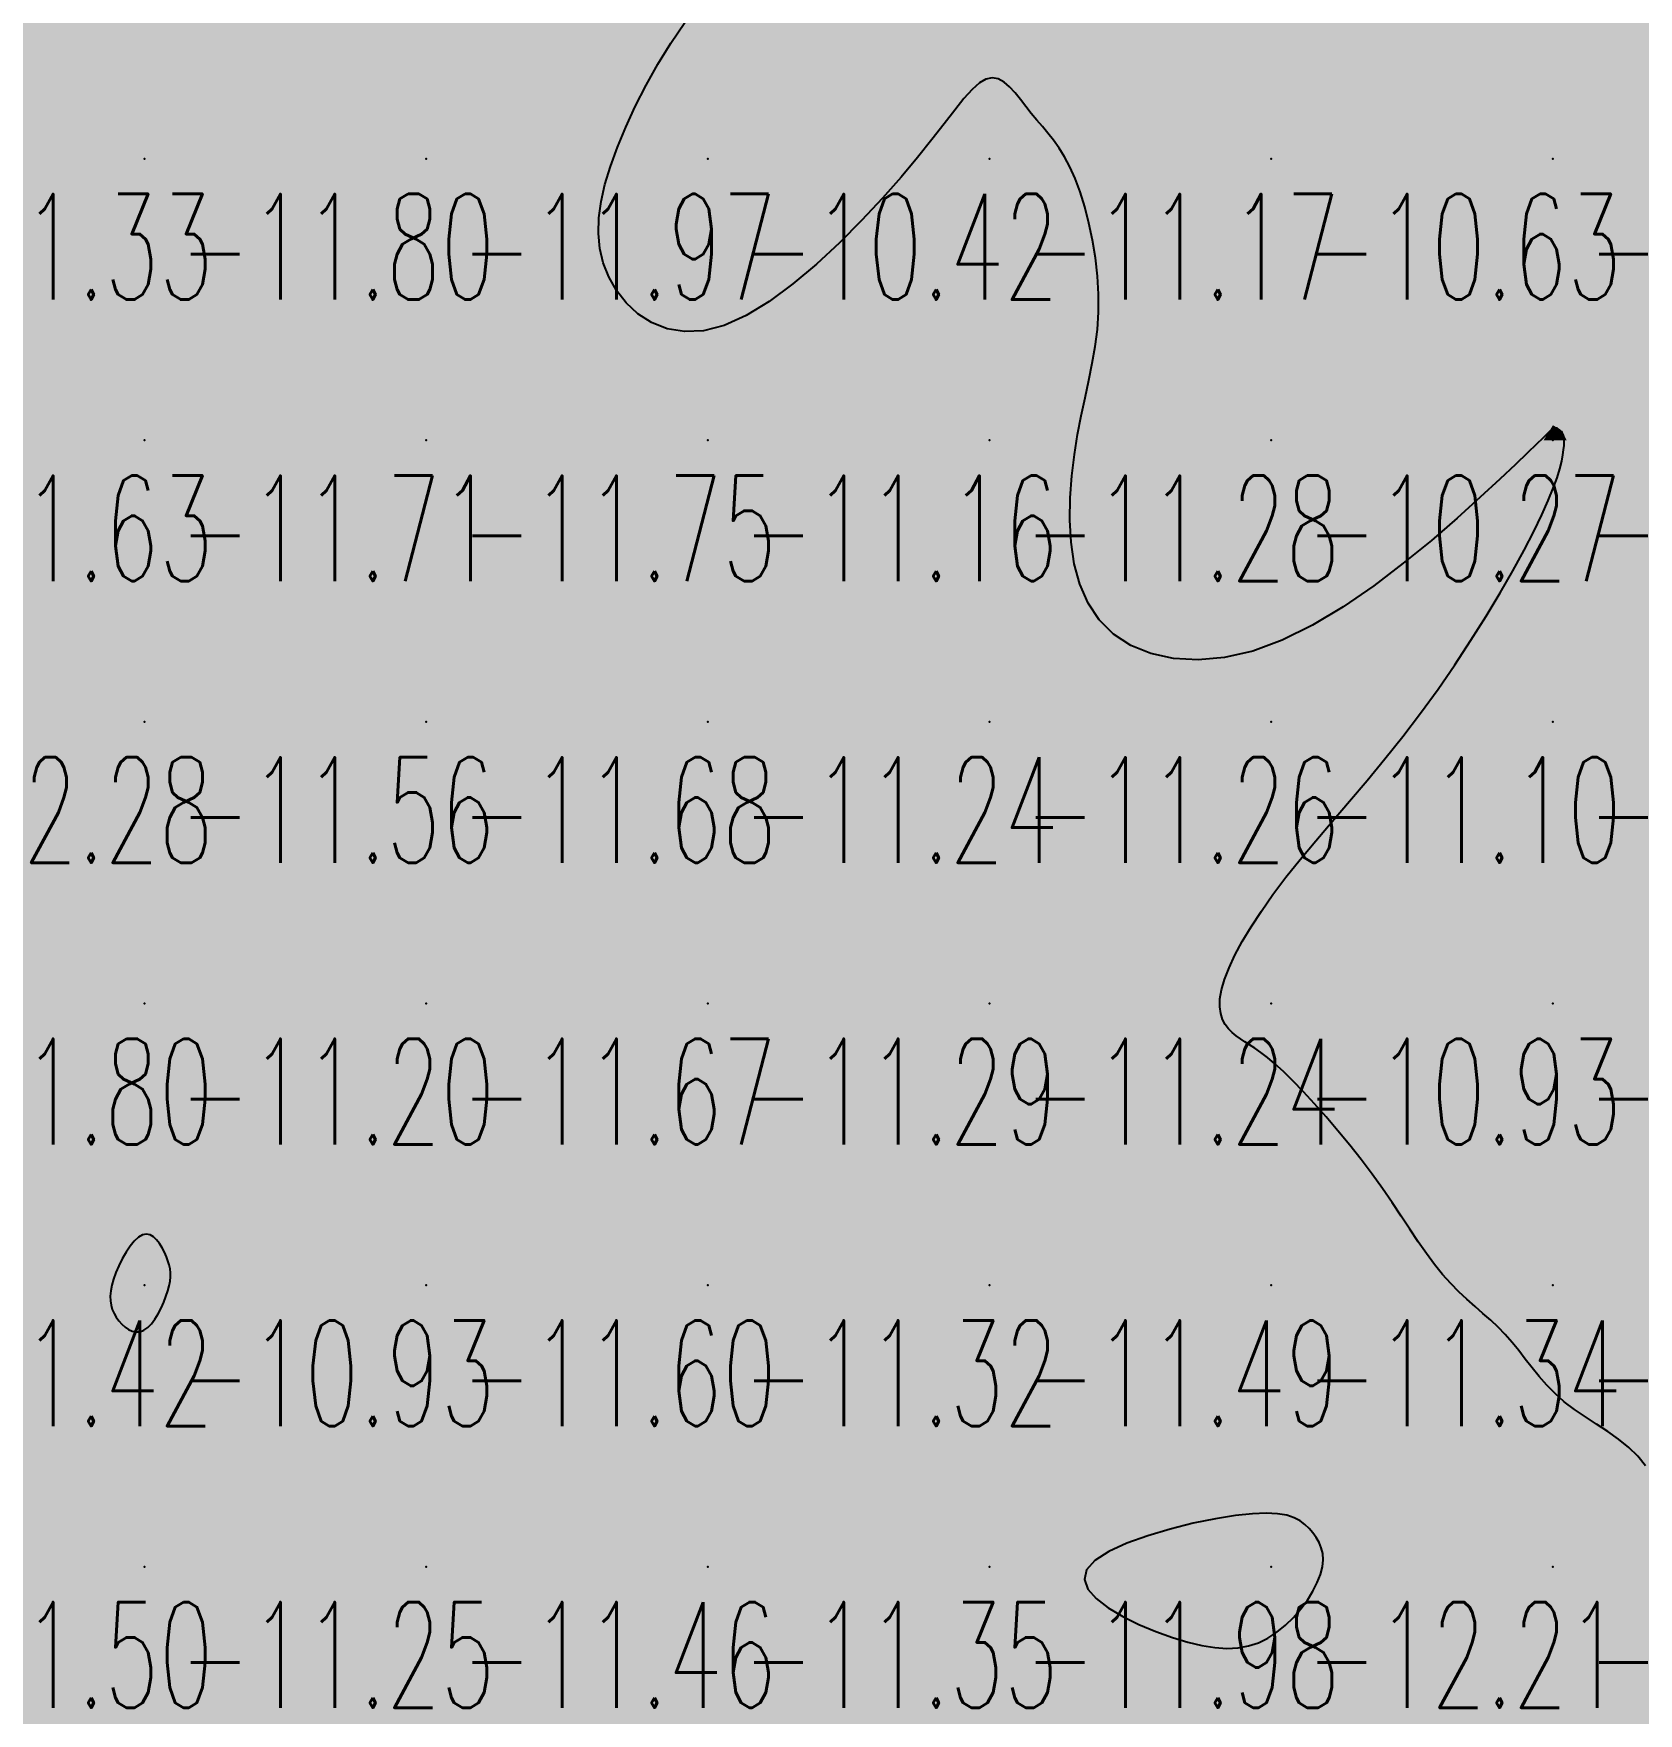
# Model space of a CAD drawing. Header units: millimetres. Extents: x 88261 to 90953, y 390274 to 392322.
# Drawn here: x 89856.3 to 89913.3, y 391382 to 391441.7 of the extents above; entities that cross this region are included whole.
import ezdxf
from ezdxf.enums import TextEntityAlignment as Align

# ---------------------------------------------------------------- set-up
doc = ezdxf.new("R2010")
doc.units = ezdxf.units.MM
doc.header["$LTSCALE"] = 25
for name, color, linetype in [('CN_03_00', 7, 'Continuous'), ('COTEAlt', 7, 'Continuous'), ('TN_COLORIAGE', 7, 'Continuous')]:
    doc.layers.add(name, color=color, linetype=linetype)
doc.styles.add('Simplex 1.0', font='Simplex.shx', dxfattribs={"width": 0.99, "height": 2.5})
doc.styles.get("Standard").update_dxf_attribs({"font": 'times.ttf'})

# ---------------------------------------------------------------- blocks, each defined once
blk = doc.blocks.new('COTE')
at = {"color": 0}
blk.add_point((0, 0), dxfattribs=at)
at = {"layer": 'COTEAlt'}
blk.add_attdef('ALT', text='', height=3.75, dxfattribs=at).set_placement((1.25, -1.25), align=Align.TOP_LEFT)

msp = doc.modelspace()

# ---------------------------------------------------------------- linework, layer by layer
at = {"layer": 'CN_03_00', "elevation": -11, "flags": 128}
msp.add_lwpolyline([(89913.529, 391390.832), (89913.26, 391391.171), (89912.94, 391391.482), (89912.581, 391391.77), (89912.196, 391392.043), (89911.798, 391392.307), (89911.399, 391392.567), (89911.013, 391392.831), (89910.651, 391393.104), (89910.325, 391393.392), (89910.029, 391393.691), (89909.759, 391393.998), (89909.507, 391394.307), (89909.267, 391394.616), (89909.033, 391394.918), (89908.798, 391395.211), (89908.556, 391395.489), (89908.303, 391395.75), (89908.038, 391395.999), (89907.763, 391396.242), (89907.482, 391396.488), (89907.196, 391396.742), (89906.907, 391397.011), (89906.617, 391397.303), (89906.328, 391397.624), (89906.042, 391397.98), (89905.756, 391398.368), (89905.466, 391398.785), (89905.169, 391399.227), (89904.86, 391399.692), (89904.536, 391400.176), (89904.193, 391400.674), (89903.828, 391401.184), (89903.439, 391401.702), (89903.031, 391402.219), (89902.615, 391402.727), (89902.197, 391403.217), (89901.786, 391403.681), (89901.39, 391404.11), (89901.018, 391404.495), (89900.678, 391404.828), (89900.376, 391405.102), (89900.11, 391405.325), (89899.875, 391405.506), (89899.666, 391405.653), (89899.479, 391405.776), (89899.31, 391405.884), (89899.154, 391405.986), (89899.006, 391406.091), (89898.863, 391406.208), (89898.73, 391406.342), (89898.613, 391406.496), (89898.518, 391406.676), (89898.451, 391406.885), (89898.419, 391407.128), (89898.427, 391407.408), (89898.482, 391407.73), (89898.588, 391408.097), (89898.747, 391408.508), (89898.957, 391408.958), (89899.219, 391409.447), (89899.532, 391409.971), (89899.895, 391410.527), (89900.307, 391411.112), (89900.769, 391411.725), (89901.279, 391412.362), (89901.829, 391413.024), (89902.413, 391413.711), (89903.021, 391414.425), (89903.647, 391415.165), (89904.283, 391415.932), (89904.92, 391416.728), (89905.55, 391417.552), (89906.167, 391418.403), (89906.764, 391419.27), (89907.334, 391420.138), (89907.872, 391420.993), (89908.37, 391421.821), (89908.824, 391422.609), (89909.227, 391423.342), (89909.572, 391424.006), (89909.856, 391424.59), (89910.083, 391425.099), (89910.26, 391425.537), (89910.394, 391425.912), (89910.491, 391426.229), (89910.558, 391426.496), (89910.601, 391426.718), (89910.628, 391426.902), (89910.643, 391427.055), (89910.65, 391427.179), (89910.648, 391427.279), (89910.639, 391427.359), (89910.624, 391427.422), (89910.603, 391427.472), (89910.578, 391427.513), (89910.549, 391427.548), (89910.517, 391427.58), (89910.483, 391427.61), (89910.447, 391427.635), (89910.409, 391427.654), (89910.37, 391427.667), (89910.33, 391427.672), (89910.289, 391427.667), (89910.248, 391427.652), (89910.203, 391427.624), (89910.141, 391427.568), (89910.041, 391427.472), (89909.887, 391427.32), (89909.66, 391427.098), (89909.342, 391426.79), (89908.915, 391426.382), (89908.36, 391425.86), (89907.666, 391425.217), (89906.848, 391424.481), (89905.931, 391423.688), (89904.936, 391422.874), (89903.885, 391422.076), (89902.803, 391421.33), (89901.712, 391420.672), (89900.633, 391420.138), (89899.589, 391419.756), (89898.591, 391419.527), (89897.649, 391419.441), (89896.773, 391419.49), (89895.974, 391419.665), (89895.261, 391419.958), (89894.646, 391420.361), (89894.137, 391420.864), (89893.741, 391421.458), (89893.451, 391422.127), (89893.254, 391422.853), (89893.139, 391423.619), (89893.093, 391424.408), (89893.105, 391425.202), (89893.164, 391425.983), (89893.256, 391426.735), (89893.372, 391427.443), (89893.502, 391428.113), (89893.637, 391428.753), (89893.771, 391429.37), (89893.894, 391429.975), (89893.998, 391430.575), (89894.075, 391431.179), (89894.117, 391431.795), (89894.117, 391432.428), (89894.078, 391433.072), (89894.005, 391433.714), (89893.902, 391434.345), (89893.774, 391434.954), (89893.625, 391435.529), (89893.46, 391436.059), (89893.283, 391436.535), (89893.099, 391436.947), (89892.91, 391437.304), (89892.715, 391437.616), (89892.518, 391437.891), (89892.319, 391438.142), (89892.12, 391438.378), (89891.922, 391438.609), (89891.726, 391438.845), (89891.533, 391439.093), (89891.342, 391439.343), (89891.15, 391439.579), (89890.957, 391439.788), (89890.759, 391439.956), (89890.554, 391440.068), (89890.342, 391440.109), (89890.119, 391440.067), (89889.883, 391439.928), (89889.625, 391439.695), (89889.337, 391439.373), (89889.008, 391438.967), (89888.63, 391438.48), (89888.193, 391437.918), (89887.687, 391437.285), (89887.104, 391436.587), (89886.439, 391435.831), (89885.704, 391435.044), (89884.917, 391434.255), (89884.096, 391433.494), (89883.258, 391432.79), (89882.422, 391432.173), (89881.603, 391431.672), (89880.821, 391431.317), (89880.09, 391431.13), (89879.416, 391431.098), (89878.801, 391431.201), (89878.249, 391431.42), (89877.763, 391431.733), (89877.345, 391432.122), (89876.998, 391432.564), (89876.726, 391433.041), (89876.531, 391433.536), (89876.409, 391434.048), (89876.358, 391434.579), (89876.373, 391435.134), (89876.452, 391435.715), (89876.59, 391436.324), (89876.784, 391436.966), (89877.031, 391437.642), (89877.327, 391438.353), (89877.668, 391439.091), (89878.051, 391439.843), (89878.474, 391440.598), (89878.932, 391441.344), (89879.422, 391442.07)], dxfattribs=at)
at = {"layer": 'CN_03_00', "flags": 128}
for points, elevation in [([(89861.118, 391397.219), (89861.15, 391397.383), (89861.165, 391397.536), (89861.165, 391397.681), (89861.149, 391397.821), (89861.12, 391397.961), (89861.077, 391398.104), (89861.02, 391398.253), (89860.951, 391398.411), (89860.87, 391398.569), (89860.778, 391398.72), (89860.675, 391398.853), (89860.562, 391398.96), (89860.441, 391399.031), (89860.31, 391399.058), (89860.172, 391399.031), (89860.026, 391398.945), (89859.878, 391398.806), (89859.73, 391398.626), (89859.587, 391398.413), (89859.453, 391398.18), (89859.331, 391397.935), (89859.226, 391397.69), (89859.141, 391397.454), (89859.08, 391397.237), (89859.042, 391397.038), (89859.026, 391396.855), (89859.032, 391396.686), (89859.057, 391396.528), (89859.101, 391396.381), (89859.162, 391396.241), (89859.24, 391396.108), (89859.332, 391395.979), (89859.438, 391395.86), (89859.555, 391395.755), (89859.68, 391395.67), (89859.811, 391395.611), (89859.947, 391395.583), (89860.084, 391395.591), (89860.221, 391395.642), (89860.356, 391395.737), (89860.486, 391395.872), (89860.61, 391396.038), (89860.725, 391396.226), (89860.831, 391396.428), (89860.925, 391396.637), (89861.005, 391396.844), (89861.07, 391397.04), (89861.118, 391397.219)], -11), ([(89902.063, 391387.241), (89902.087, 391387.487), (89902.073, 391387.712), (89902.024, 391387.919), (89901.947, 391388.108), (89901.846, 391388.284), (89901.725, 391388.447), (89901.59, 391388.6), (89901.441, 391388.743), (89901.269, 391388.874), (89901.06, 391388.985), (89900.8, 391389.071), (89900.474, 391389.128), (89900.071, 391389.15), (89899.576, 391389.13), (89898.974, 391389.065), (89898.263, 391388.95), (89897.477, 391388.788), (89896.661, 391388.585), (89895.859, 391388.346), (89895.116, 391388.077), (89894.477, 391387.782), (89893.986, 391387.467), (89893.687, 391387.137), (89893.613, 391386.797), (89893.74, 391386.455), (89894.033, 391386.117), (89894.457, 391385.791), (89894.975, 391385.482), (89895.551, 391385.199), (89896.151, 391384.948), (89896.737, 391384.736), (89897.282, 391384.568), (89897.783, 391384.447), (89898.245, 391384.373), (89898.672, 391384.345), (89899.069, 391384.365), (89899.441, 391384.432), (89899.791, 391384.546), (89900.126, 391384.709), (89900.448, 391384.919), (89900.754, 391385.168), (89901.039, 391385.447), (89901.299, 391385.747), (89901.529, 391386.059), (89901.725, 391386.373), (89901.882, 391386.681), (89901.996, 391386.973), (89902.063, 391387.241)], -12)]:
    msp.add_lwpolyline(points, close=True, dxfattribs=dict(at, elevation=elevation))
at = {"layer": 'TN_COLORIAGE', "color": 201}
for points in [[(89850.249, 391437.239, -11.811), (89860.249, 391437.239, -11.811), (89860.249, 391447.239, -11.811)], [(89850.249, 391447.239, -11.811), (89850.249, 391437.239, -11.811), (89860.249, 391447.239, -11.811)], [(89860.249, 391437.239, -11.55), (89870.249, 391437.239, -11.55), (89870.249, 391447.239, -11.55)], [(89860.249, 391447.239, -11.55), (89860.249, 391437.239, -11.55), (89870.249, 391447.239, -11.55)], [(89870.249, 391437.239, -11), (89876.509, 391437.239, -11), (89880.249, 391447.239, -11), (89880.249, 391444.002, -11)], [(89870.249, 391447.239, -11.278), (89870.249, 391437.239, -11.278), (89880.249, 391447.239, -11.278)], [(89888.032, 391437.239, -11.165), (89890.249, 391441.12, -11.165), (89890.249, 391437.239, -11.165)], [(89891.687, 391438.678, -11.165), (89890.249, 391441.12, -11.165), (89890.249, 391437.239, -11.165)], [(89891.687, 391438.678, -11.165), (89893.358, 391437.239, -11.165), (89890.249, 391437.239, -11.165)], [(89850.249, 391427.239, -11.797), (89860.249, 391427.239, -11.797), (89860.249, 391437.239, -11.797)], [(89850.249, 391437.239, -11.797), (89850.249, 391427.239, -11.797), (89860.249, 391437.239, -11.797)], [(89860.249, 391427.239, -11.971), (89870.249, 391427.239, -11.971), (89870.249, 391437.239, -11.971)], [(89860.249, 391437.239, -11.971), (89860.249, 391427.239, -11.971), (89870.249, 391437.239, -11.971)], [(89870.249, 391437.239, -11), (89876.509, 391437.239, -11), (89870.249, 391427.239, -11), (89875.9, 391432.891, -11)], [(89880.249, 391427.239, -11.165), (89890.249, 391427.239, -11.165), (89890.249, 391437.239, -11.165)], [(89890.249, 391437.239, -11), (89888.032, 391437.239, -11), (89880.249, 391427.239, -11), (89880.249, 391429.443, -11)], [(89890.249, 391427.239, -11), (89894.581, 391431.572, -11), (89890.249, 391437.239, -11), (89893.358, 391437.239, -11)], [(89870.249, 391427.239, -11), (89875.9, 391432.891, -11), (89880.249, 391427.239, -11), (89880.249, 391429.443, -11)], [(89893.017, 391427.239, -11.28), (89894.581, 391431.572, -11.28), (89890.249, 391427.239, -11.28)], [(89909.915, 391427.239, -11.025), (89910.249, 391427.777, -11.025), (89910.249, 391427.239, -11.025)], [(89910.577, 391427.568, -11.025), (89910.249, 391427.777, -11.025), (89910.249, 391427.239, -11.025)], [(89855.16, 391422.151, -11.629), (89850.249, 391421.518, -11.629), (89860.249, 391427.239, -11.629), (89850.249, 391427.239, -11.629)], [(89855.16, 391422.151, -11.559), (89854.111, 391417.239, -11.559), (89860.249, 391427.239, -11.559), (89860.249, 391417.239, -11.559)], [(89860.249, 391417.239, -11.754), (89870.249, 391417.239, -11.754), (89870.249, 391427.239, -11.754)], [(89860.249, 391427.239, -11.754), (89860.249, 391417.239, -11.754), (89870.249, 391427.239, -11.754)], [(89870.249, 391417.239, -11.164), (89880.249, 391417.239, -11.164), (89880.249, 391427.239, -11.164)], [(89870.249, 391427.239, -11.164), (89870.249, 391417.239, -11.164), (89880.249, 391427.239, -11.164)], [(89880.249, 391417.239, -11.28), (89890.249, 391417.239, -11.28), (89890.249, 391427.239, -11.28)], [(89880.249, 391427.239, -11.28), (89880.249, 391417.239, -11.28), (89890.249, 391427.239, -11.28)], [(89890.249, 391427.239, -11), (89893.017, 391427.239, -11), (89890.249, 391417.239, -11), (89892.889, 391419.88, -11)], [(89900.249, 391417.239, -11), (89905.701, 391417.239, -11), (89910.249, 391427.239, -11), (89910.249, 391424.889, -11)], [(89900.249, 391417.239, -11), (89900.249, 391418.427, -11), (89910.249, 391427.239, -11), (89909.915, 391427.239, -11)], [(89910.577, 391427.568, -11.025), (89910.735, 391427.239, -11.025), (89910.249, 391427.239, -11.025)], [(89910.735, 391427.239, -11.025), (89910.249, 391424.889, -11.025), (89910.249, 391427.239, -11.025)], [(89890.249, 391417.239, -11), (89892.889, 391419.88, -11), (89900.249, 391417.239, -11), (89900.249, 391418.427, -11)], [(89850.249, 391407.239, -11.559), (89860.249, 391407.239, -11.559), (89860.249, 391417.239, -11.559)], [(89850.249, 391411.419, -11.559), (89854.111, 391417.239, -11.559), (89850.249, 391407.239, -11.559), (89860.249, 391417.239, -11.559)], [(89860.249, 391407.239, -11.683), (89870.249, 391407.239, -11.683), (89870.249, 391417.239, -11.683)], [(89860.249, 391417.239, -11.683), (89860.249, 391407.239, -11.683), (89870.249, 391417.239, -11.683)], [(89870.249, 391407.239, -11.239), (89880.249, 391407.239, -11.239), (89880.249, 391417.239, -11.239)], [(89870.249, 391417.239, -11.239), (89870.249, 391407.239, -11.239), (89880.249, 391417.239, -11.239)], [(89880.249, 391407.239, -11.262), (89890.249, 391407.239, -11.262), (89890.249, 391417.239, -11.262)], [(89880.249, 391417.239, -11.262), (89880.249, 391407.239, -11.262), (89890.249, 391417.239, -11.262)], [(89890.249, 391407.239, -11), (89897.919, 391407.239, -11), (89900.249, 391417.239, -11), (89900.249, 391411.467, -11)], [(89890.249, 391417.239, -11.099), (89890.249, 391407.239, -11.099), (89900.249, 391417.239, -11.099)], [(89905.701, 391417.239, -11.099), (89900.249, 391411.467, -11.099), (89900.249, 391417.239, -11.099)], [(89850.249, 391397.239, -11), (89858.88, 391397.239, -11), (89860.249, 391407.239, -11), (89860.249, 391399.701, -11)], [(89850.249, 391407.239, -11.205), (89850.249, 391397.239, -11.205), (89860.249, 391407.239, -11.205)], [(89870.249, 391407.239, -11), (89861.154, 391398.145, -11), (89860.249, 391407.239, -11), (89860.249, 391399.701, -11)], [(89870.249, 391407.239, -11), (89861.154, 391398.145, -11), (89870.249, 391397.239, -11), (89861.255, 391397.239, -11)], [(89870.249, 391397.239, -11.291), (89880.249, 391397.239, -11.291), (89880.249, 391407.239, -11.291)], [(89870.249, 391407.239, -11.291), (89870.249, 391397.239, -11.291), (89880.249, 391407.239, -11.291)], [(89880.249, 391397.239, -11.238), (89890.249, 391397.239, -11.238), (89890.249, 391407.239, -11.238)], [(89880.249, 391407.239, -11.238), (89880.249, 391397.239, -11.238), (89890.249, 391407.239, -11.238)], [(89890.249, 391397.239, -11), (89898.966, 391405.957, -11), (89890.249, 391407.239, -11), (89897.919, 391407.239, -11)], [(89890.249, 391397.239, -11), (89898.966, 391405.957, -11), (89900.249, 391397.239, -11), (89900.249, 391405.478, -11)], [(89904.107, 391401.097, -11.338), (89900.249, 391405.478, -11.338), (89900.249, 391397.239, -11.338)], [(89904.107, 391401.097, -11.338), (89906.291, 391397.239, -11.338), (89900.249, 391397.239, -11.338)], [(89850.249, 391387.239, -11), (89859.077, 391396.068, -11), (89850.249, 391397.239, -11), (89858.88, 391397.239, -11)], [(89860.249, 391387.239, -11.598), (89870.249, 391387.239, -11.598), (89870.249, 391397.239, -11.598)], [(89870.249, 391397.239, -11), (89861.255, 391397.239, -11), (89860.249, 391387.239, -11), (89860.249, 391395.136, -11)], [(89870.249, 391387.239, -11.321), (89880.249, 391387.239, -11.321), (89880.249, 391397.239, -11.321)], [(89870.249, 391397.239, -11.321), (89870.249, 391387.239, -11.321), (89880.249, 391397.239, -11.321)], [(89880.249, 391387.239, -11.491), (89890.249, 391387.239, -11.491), (89890.249, 391397.239, -11.491)], [(89880.249, 391397.239, -11.491), (89880.249, 391387.239, -11.491), (89890.249, 391397.239, -11.491)], [(89891.155, 391387.239, -11.338), (89900.249, 391389.616, -11.338), (89890.249, 391387.239, -11.338), (89900.249, 391397.239, -11.338)], [(89890.249, 391397.239, -11.338), (89890.249, 391387.239, -11.338), (89900.249, 391397.239, -11.338)], [(89900.249, 391389.616, -11), (89901.695, 391388.686, -11), (89900.249, 391397.239, -11), (89908.7, 391395.69, -11)], [(89908.7, 391395.69, -11.338), (89906.291, 391397.239, -11.338), (89900.249, 391397.239, -11.338)], [(89850.249, 391387.239, -11), (89859.077, 391396.068, -11), (89860.249, 391387.239, -11), (89860.249, 391395.136, -11)], [(89902.508, 391387.239, -11), (89901.695, 391388.686, -11), (89910.249, 391387.239, -11), (89908.7, 391395.69, -11)], [(89908.7, 391395.69, -11.292), (89910.249, 391392.932, -11.292), (89910.249, 391387.239, -11.292)], [(89914.214, 391391.205, -11.292), (89910.249, 391392.932, -11.292), (89910.249, 391387.239, -11.292)], [(89914.072, 391387.239, -11.292), (89914.214, 391391.205, -11.292), (89910.249, 391387.239, -11.292)], [(89850.249, 391377.239, -11.251), (89860.249, 391377.239, -11.251), (89860.249, 391387.239, -11.251)], [(89850.249, 391387.239, -11.251), (89850.249, 391377.239, -11.251), (89860.249, 391387.239, -11.251)], [(89860.249, 391377.239, -11.457), (89870.249, 391377.239, -11.457), (89870.249, 391387.239, -11.457)], [(89860.249, 391387.239, -11.457), (89860.249, 391377.239, -11.457), (89870.249, 391387.239, -11.457)], [(89870.249, 391377.239, -11.347), (89880.249, 391377.239, -11.347), (89880.249, 391387.239, -11.347)], [(89870.249, 391387.239, -11.347), (89870.249, 391377.239, -11.347), (89880.249, 391387.239, -11.347)], [(89880.249, 391377.239, -11.979), (89890.249, 391377.239, -11.979), (89890.249, 391387.239, -11.979)], [(89880.249, 391387.239, -11.979), (89880.249, 391377.239, -11.979), (89890.249, 391387.239, -11.979)], [(89891.155, 391387.239, -11.517), (89897.255, 391384.246, -11.517), (89890.249, 391387.239, -11.517), (89890.249, 391377.239, -11.517)], [(89900.249, 391377.239, -11.292), (89910.249, 391377.239, -11.292), (89910.249, 391387.239, -11.292)], [(89900.249, 391384.193, -11.292), (89902.508, 391387.239, -11.292), (89900.249, 391377.239, -11.292), (89910.249, 391387.239, -11.292)], [(89910.249, 391377.239, -11), (89914.332, 391381.323, -11), (89910.249, 391387.239, -11), (89914.072, 391387.239, -11)], [(89900.249, 391384.193, -11.517), (89897.255, 391384.246, -11.517), (89900.249, 391377.239, -11.517), (89890.249, 391377.239, -11.517)]]:
    msp.add_solid(points, dxfattribs=at)
at = {"layer": 'TN_COLORIAGE', "color": 191}
for points in [[(89890.249, 391441.12, -10.42), (89888.032, 391437.239, -10.42), (89890.249, 391447.239, -10.42), (89880.249, 391437.239, -10.42)], [(89885.408, 391447.239, -10.42), (89880.249, 391444.002, -10.42), (89890.249, 391447.239, -10.42), (89880.249, 391437.239, -10.42)], [(89890.249, 391441.12, -10.016), (89891.687, 391438.678, -10.016), (89890.249, 391447.239, -10.016), (89900.249, 391447.239, -10.016)], [(89893.358, 391437.239, -10.016), (89891.687, 391438.678, -10.016), (89900.249, 391437.239, -10.016), (89900.249, 391447.239, -10.016)], [(89900.249, 391437.239, -10.118), (89910.249, 391437.239, -10.118), (89910.249, 391447.239, -10.118)], [(89900.249, 391447.239, -10.118), (89900.249, 391437.239, -10.118), (89910.249, 391447.239, -10.118)], [(89910.249, 391437.239, -10.027), (89920.249, 391437.239, -10.027), (89920.249, 391447.239, -10.027)], [(89910.249, 391447.239, -10.027), (89910.249, 391437.239, -10.027), (89920.249, 391447.239, -10.027)], [(89880.249, 391444.002, -10.42), (89876.509, 391437.239, -10.42), (89880.249, 391437.239, -10.42)], [(89880.249, 391429.443, -10.42), (89875.9, 391432.891, -10.42), (89880.249, 391437.239, -10.42)], [(89875.9, 391432.891, -10.42), (89876.509, 391437.239, -10.42), (89880.249, 391437.239, -10.42)], [(89880.249, 391429.443, -10.42), (89888.032, 391437.239, -10.42), (89880.249, 391437.239, -10.42)], [(89894.581, 391431.572, -10.268), (89893.017, 391427.239, -10.268), (89900.249, 391437.239, -10.268), (89900.249, 391427.239, -10.268)], [(89893.358, 391437.239, -10.634), (89894.581, 391431.572, -10.634), (89900.249, 391437.239, -10.634)], [(89910.249, 391427.777, -10.268), (89909.915, 391427.239, -10.268), (89910.249, 391437.239, -10.268), (89900.249, 391427.239, -10.268)], [(89900.249, 391437.239, -10.555), (89900.249, 391427.239, -10.555), (89910.249, 391437.239, -10.555)], [(89910.249, 391427.777, -10.255), (89910.577, 391427.568, -10.255), (89910.249, 391437.239, -10.255), (89920.249, 391437.239, -10.255)], [(89910.735, 391427.239, -10.255), (89910.577, 391427.568, -10.255), (89920.249, 391427.239, -10.255), (89920.249, 391437.239, -10.255)], [(89900.249, 391418.427, -10.268), (89892.889, 391419.88, -10.268), (89900.249, 391427.239, -10.268)], [(89892.889, 391419.88, -10.268), (89893.017, 391427.239, -10.268), (89900.249, 391427.239, -10.268)], [(89909.915, 391427.239, -10.268), (89900.249, 391418.427, -10.268), (89900.249, 391427.239, -10.268)], [(89910.249, 391417.239, -10.506), (89920.249, 391417.239, -10.506), (89920.249, 391427.239, -10.506)], [(89910.249, 391424.889, -10.506), (89910.735, 391427.239, -10.506), (89910.249, 391417.239, -10.506), (89920.249, 391427.239, -10.506)], [(89910.249, 391424.889, -10.918), (89905.701, 391417.239, -10.918), (89910.249, 391417.239, -10.918)], [(89900.249, 391407.239, -10.918), (89910.249, 391407.239, -10.918), (89910.249, 391417.239, -10.918)], [(89900.249, 391411.467, -10.918), (89905.701, 391417.239, -10.918), (89900.249, 391407.239, -10.918), (89910.249, 391417.239, -10.918)], [(89910.249, 391407.239, -10.37), (89920.249, 391407.239, -10.37), (89920.249, 391417.239, -10.37)], [(89910.249, 391417.239, -10.37), (89910.249, 391407.239, -10.37), (89920.249, 391417.239, -10.37)], [(89900.249, 391411.467, -10.928), (89897.919, 391407.239, -10.928), (89900.249, 391407.239, -10.928)], [(89897.919, 391407.239, -10.928), (89898.966, 391405.957, -10.928), (89900.249, 391407.239, -10.928)], [(89900.249, 391405.478, -10.928), (89898.966, 391405.957, -10.928), (89900.249, 391407.239, -10.928)], [(89900.249, 391405.478, -10.462), (89904.107, 391401.097, -10.462), (89900.249, 391407.239, -10.462), (89910.249, 391407.239, -10.462)], [(89906.291, 391397.239, -10.462), (89904.107, 391401.097, -10.462), (89910.249, 391397.239, -10.462), (89910.249, 391407.239, -10.462)], [(89910.249, 391397.239, -10.351), (89920.249, 391397.239, -10.351), (89920.249, 391407.239, -10.351)], [(89910.249, 391407.239, -10.351), (89910.249, 391397.239, -10.351), (89920.249, 391407.239, -10.351)], [(89860.249, 391399.701, -10.933), (89858.88, 391397.239, -10.933), (89860.249, 391397.239, -10.933)], [(89860.249, 391399.701, -10.933), (89861.154, 391398.145, -10.933), (89860.249, 391397.239, -10.933)], [(89861.255, 391397.239, -10.933), (89861.154, 391398.145, -10.933), (89860.249, 391397.239, -10.933)], [(89858.88, 391397.239, -10.933), (89859.077, 391396.068, -10.933), (89860.249, 391397.239, -10.933)], [(89860.249, 391395.136, -10.933), (89859.077, 391396.068, -10.933), (89860.249, 391397.239, -10.933)], [(89860.249, 391395.136, -10.933), (89861.255, 391397.239, -10.933), (89860.249, 391397.239, -10.933)], [(89906.291, 391397.239, -10.779), (89908.7, 391395.69, -10.779), (89910.249, 391397.239, -10.779)], [(89910.249, 391392.932, -10.779), (89908.7, 391395.69, -10.779), (89910.249, 391397.239, -10.779)], [(89910.249, 391392.932, -10.555), (89914.214, 391391.205, -10.555), (89910.249, 391397.239, -10.555), (89920.249, 391397.239, -10.555)]]:
    msp.add_solid(points, dxfattribs=at)
at = {"layer": 'TN_COLORIAGE', "color": 211}
for points in [[(89900.249, 391389.616, -12.207), (89891.155, 391387.239, -12.207), (89900.249, 391387.239, -12.207)], [(89901.695, 391388.686, -12.207), (89900.249, 391389.616, -12.207), (89900.249, 391387.239, -12.207)], [(89901.695, 391388.686, -12.207), (89902.508, 391387.239, -12.207), (89900.249, 391387.239, -12.207)], [(89897.255, 391384.246, -12.207), (89891.155, 391387.239, -12.207), (89900.249, 391387.239, -12.207)], [(89897.255, 391384.246, -12.207), (89900.249, 391384.193, -12.207), (89900.249, 391387.239, -12.207)], [(89902.508, 391387.239, -12.207), (89900.249, 391384.193, -12.207), (89900.249, 391387.239, -12.207)]]:
    msp.add_solid(points, dxfattribs=at)

# ---------------------------------------------------------------- block references
at = {"layer": 'COTEAlt'}
ref = msp.add_blockref('COTE', (89850.249, 391437.239), dxfattribs=at)
ref.add_attrib('ALT', '-11.33', dxfattribs={"height": 3.75, "style": 'Simplex 1.0', "width": 0.6}).set_placement((89851.499, 391435.989), align=Align.TOP_LEFT)
ref = msp.add_blockref('COTE', (89860.249, 391437.239), dxfattribs=at)
ref.add_attrib('ALT', '-11.80', dxfattribs={"height": 3.75, "style": 'Simplex 1.0', "width": 0.6}).set_placement((89861.499, 391435.989), align=Align.TOP_LEFT)
ref = msp.add_blockref('COTE', (89870.249, 391437.239), dxfattribs=at)
ref.add_attrib('ALT', '-11.97', dxfattribs={"height": 3.75, "style": 'Simplex 1.0', "width": 0.6}).set_placement((89871.499, 391435.989), align=Align.TOP_LEFT)
ref = msp.add_blockref('COTE', (89880.249, 391437.239), dxfattribs=at)
ref.add_attrib('ALT', '-10.42', dxfattribs={"height": 3.75, "style": 'Simplex 1.0', "width": 0.6}).set_placement((89881.499, 391435.989), align=Align.TOP_LEFT)
ref = msp.add_blockref('COTE', (89890.249, 391437.239), dxfattribs=at)
ref.add_attrib('ALT', '-11.17', dxfattribs={"height": 3.75, "style": 'Simplex 1.0', "width": 0.6}).set_placement((89891.499, 391435.989), align=Align.TOP_LEFT)
ref = msp.add_blockref('COTE', (89900.249, 391437.239), dxfattribs=at)
ref.add_attrib('ALT', '-10.63', dxfattribs={"height": 3.75, "style": 'Simplex 1.0', "width": 0.6}).set_placement((89901.499, 391435.989), align=Align.TOP_LEFT)
ref = msp.add_blockref('COTE', (89910.249, 391437.239), dxfattribs=at)
ref.add_attrib('ALT', '-10.56', dxfattribs={"height": 3.75, "style": 'Simplex 1.0', "width": 0.6}).set_placement((89911.499, 391435.989), align=Align.TOP_LEFT)
ref = msp.add_blockref('COTE', (89850.249, 391427.239), dxfattribs=at)
ref.add_attrib('ALT', '-11.63', dxfattribs={"height": 3.75, "style": 'Simplex 1.0', "width": 0.6}).set_placement((89851.499, 391425.989), align=Align.TOP_LEFT)
ref = msp.add_blockref('COTE', (89860.249, 391427.239), dxfattribs=at)
ref.add_attrib('ALT', '-11.71', dxfattribs={"height": 3.75, "style": 'Simplex 1.0', "width": 0.6}).set_placement((89861.499, 391425.989), align=Align.TOP_LEFT)
ref = msp.add_blockref('COTE', (89870.249, 391427.239), dxfattribs=at)
ref.add_attrib('ALT', '-11.75', dxfattribs={"height": 3.75, "style": 'Simplex 1.0', "width": 0.6}).set_placement((89871.499, 391425.989), align=Align.TOP_LEFT)
ref = msp.add_blockref('COTE', (89880.249, 391427.239), dxfattribs=at)
ref.add_attrib('ALT', '-11.16', dxfattribs={"height": 3.75, "style": 'Simplex 1.0', "width": 0.6}).set_placement((89881.499, 391425.989), align=Align.TOP_LEFT)
ref = msp.add_blockref('COTE', (89890.249, 391427.239), dxfattribs=at)
ref.add_attrib('ALT', '-11.28', dxfattribs={"height": 3.75, "style": 'Simplex 1.0', "width": 0.6}).set_placement((89891.499, 391425.989), align=Align.TOP_LEFT)
ref = msp.add_blockref('COTE', (89900.249, 391427.239), dxfattribs=at)
ref.add_attrib('ALT', '-10.27', dxfattribs={"height": 3.75, "style": 'Simplex 1.0', "width": 0.6}).set_placement((89901.499, 391425.989), align=Align.TOP_LEFT)
ref = msp.add_blockref('COTE', (89910.249, 391427.239), dxfattribs=at)
ref.add_attrib('ALT', '-11.03', dxfattribs={"height": 3.75, "style": 'Simplex 1.0', "width": 0.6}).set_placement((89911.499, 391425.989), align=Align.TOP_LEFT)
ref = msp.add_blockref('COTE', (89850.249, 391417.239), dxfattribs=at)
ref.add_attrib('ALT', '-12.28', dxfattribs={"height": 3.75, "style": 'Simplex 1.0', "width": 0.6}).set_placement((89851.499, 391415.989), align=Align.TOP_LEFT)
ref = msp.add_blockref('COTE', (89860.249, 391417.239), dxfattribs=at)
ref.add_attrib('ALT', '-11.56', dxfattribs={"height": 3.75, "style": 'Simplex 1.0', "width": 0.6}).set_placement((89861.499, 391415.989), align=Align.TOP_LEFT)
ref = msp.add_blockref('COTE', (89870.249, 391417.239), dxfattribs=at)
ref.add_attrib('ALT', '-11.68', dxfattribs={"height": 3.75, "style": 'Simplex 1.0', "width": 0.6}).set_placement((89871.499, 391415.989), align=Align.TOP_LEFT)
ref = msp.add_blockref('COTE', (89880.249, 391417.239), dxfattribs=at)
ref.add_attrib('ALT', '-11.24', dxfattribs={"height": 3.75, "style": 'Simplex 1.0', "width": 0.6}).set_placement((89881.499, 391415.989), align=Align.TOP_LEFT)
ref = msp.add_blockref('COTE', (89890.249, 391417.239), dxfattribs=at)
ref.add_attrib('ALT', '-11.26', dxfattribs={"height": 3.75, "style": 'Simplex 1.0', "width": 0.6}).set_placement((89891.499, 391415.989), align=Align.TOP_LEFT)
ref = msp.add_blockref('COTE', (89900.249, 391417.239), dxfattribs=at)
ref.add_attrib('ALT', '-11.10', dxfattribs={"height": 3.75, "style": 'Simplex 1.0', "width": 0.6}).set_placement((89901.499, 391415.989), align=Align.TOP_LEFT)
ref = msp.add_blockref('COTE', (89910.249, 391417.239), dxfattribs=at)
ref.add_attrib('ALT', '-10.92', dxfattribs={"height": 3.75, "style": 'Simplex 1.0', "width": 0.6}).set_placement((89911.499, 391415.989), align=Align.TOP_LEFT)
ref = msp.add_blockref('COTE', (89850.249, 391407.239), dxfattribs=at)
ref.add_attrib('ALT', '-11.80', dxfattribs={"height": 3.75, "style": 'Simplex 1.0', "width": 0.6}).set_placement((89851.499, 391405.989), align=Align.TOP_LEFT)
ref = msp.add_blockref('COTE', (89860.249, 391407.239), dxfattribs=at)
ref.add_attrib('ALT', '-11.20', dxfattribs={"height": 3.75, "style": 'Simplex 1.0', "width": 0.6}).set_placement((89861.499, 391405.989), align=Align.TOP_LEFT)
ref = msp.add_blockref('COTE', (89870.249, 391407.239), dxfattribs=at)
ref.add_attrib('ALT', '-11.67', dxfattribs={"height": 3.75, "style": 'Simplex 1.0', "width": 0.6}).set_placement((89871.499, 391405.989), align=Align.TOP_LEFT)
ref = msp.add_blockref('COTE', (89880.249, 391407.239), dxfattribs=at)
ref.add_attrib('ALT', '-11.29', dxfattribs={"height": 3.75, "style": 'Simplex 1.0', "width": 0.6}).set_placement((89881.499, 391405.989), align=Align.TOP_LEFT)
ref = msp.add_blockref('COTE', (89890.249, 391407.239), dxfattribs=at)
ref.add_attrib('ALT', '-11.24', dxfattribs={"height": 3.75, "style": 'Simplex 1.0', "width": 0.6}).set_placement((89891.499, 391405.989), align=Align.TOP_LEFT)
ref = msp.add_blockref('COTE', (89900.249, 391407.239), dxfattribs=at)
ref.add_attrib('ALT', '-10.93', dxfattribs={"height": 3.75, "style": 'Simplex 1.0', "width": 0.6}).set_placement((89901.499, 391405.989), align=Align.TOP_LEFT)
ref = msp.add_blockref('COTE', (89910.249, 391407.239), dxfattribs=at)
ref.add_attrib('ALT', '-10.46', dxfattribs={"height": 3.75, "style": 'Simplex 1.0', "width": 0.6}).set_placement((89911.499, 391405.989), align=Align.TOP_LEFT)
ref = msp.add_blockref('COTE', (89850.249, 391397.239), dxfattribs=at)
ref.add_attrib('ALT', '-11.42', dxfattribs={"height": 3.75, "style": 'Simplex 1.0', "width": 0.6}).set_placement((89851.499, 391395.989), align=Align.TOP_LEFT)
ref = msp.add_blockref('COTE', (89860.249, 391397.239), dxfattribs=at)
ref.add_attrib('ALT', '-10.93', dxfattribs={"height": 3.75, "style": 'Simplex 1.0', "width": 0.6}).set_placement((89861.499, 391395.989), align=Align.TOP_LEFT)
ref = msp.add_blockref('COTE', (89870.249, 391397.239), dxfattribs=at)
ref.add_attrib('ALT', '-11.60', dxfattribs={"height": 3.75, "style": 'Simplex 1.0', "width": 0.6}).set_placement((89871.499, 391395.989), align=Align.TOP_LEFT)
ref = msp.add_blockref('COTE', (89880.249, 391397.239), dxfattribs=at)
ref.add_attrib('ALT', '-11.32', dxfattribs={"height": 3.75, "style": 'Simplex 1.0', "width": 0.6}).set_placement((89881.499, 391395.989), align=Align.TOP_LEFT)
ref = msp.add_blockref('COTE', (89890.249, 391397.239), dxfattribs=at)
ref.add_attrib('ALT', '-11.49', dxfattribs={"height": 3.75, "style": 'Simplex 1.0', "width": 0.6}).set_placement((89891.499, 391395.989), align=Align.TOP_LEFT)
ref = msp.add_blockref('COTE', (89900.249, 391397.239), dxfattribs=at)
ref.add_attrib('ALT', '-11.34', dxfattribs={"height": 3.75, "style": 'Simplex 1.0', "width": 0.6}).set_placement((89901.499, 391395.989), align=Align.TOP_LEFT)
ref = msp.add_blockref('COTE', (89910.249, 391397.239), dxfattribs=at)
ref.add_attrib('ALT', '-10.78', dxfattribs={"height": 3.75, "style": 'Simplex 1.0', "width": 0.6}).set_placement((89911.499, 391395.989), align=Align.TOP_LEFT)
ref = msp.add_blockref('COTE', (89850.249, 391387.239), dxfattribs=at)
ref.add_attrib('ALT', '-11.50', dxfattribs={"height": 3.75, "style": 'Simplex 1.0', "width": 0.6}).set_placement((89851.499, 391385.989), align=Align.TOP_LEFT)
ref = msp.add_blockref('COTE', (89860.249, 391387.239), dxfattribs=at)
ref.add_attrib('ALT', '-11.25', dxfattribs={"height": 3.75, "style": 'Simplex 1.0', "width": 0.6}).set_placement((89861.499, 391385.989), align=Align.TOP_LEFT)
ref = msp.add_blockref('COTE', (89870.249, 391387.239), dxfattribs=at)
ref.add_attrib('ALT', '-11.46', dxfattribs={"height": 3.75, "style": 'Simplex 1.0', "width": 0.6}).set_placement((89871.499, 391385.989), align=Align.TOP_LEFT)
ref = msp.add_blockref('COTE', (89880.249, 391387.239), dxfattribs=at)
ref.add_attrib('ALT', '-11.35', dxfattribs={"height": 3.75, "style": 'Simplex 1.0', "width": 0.6}).set_placement((89881.499, 391385.989), align=Align.TOP_LEFT)
ref = msp.add_blockref('COTE', (89890.249, 391387.239), dxfattribs=at)
ref.add_attrib('ALT', '-11.98', dxfattribs={"height": 3.75, "style": 'Simplex 1.0', "width": 0.6}).set_placement((89891.499, 391385.989), align=Align.TOP_LEFT)
ref = msp.add_blockref('COTE', (89900.249, 391387.239), dxfattribs=at)
ref.add_attrib('ALT', '-12.21', dxfattribs={"height": 3.75, "style": 'Simplex 1.0', "width": 0.6}).set_placement((89901.499, 391385.989), align=Align.TOP_LEFT)
ref = msp.add_blockref('COTE', (89910.249, 391387.239), dxfattribs=at)
ref.add_attrib('ALT', '-11.29', dxfattribs={"height": 3.75, "style": 'Simplex 1.0', "width": 0.6}).set_placement((89911.499, 391385.989), align=Align.TOP_LEFT)

doc.saveas('drawing.dxf')
